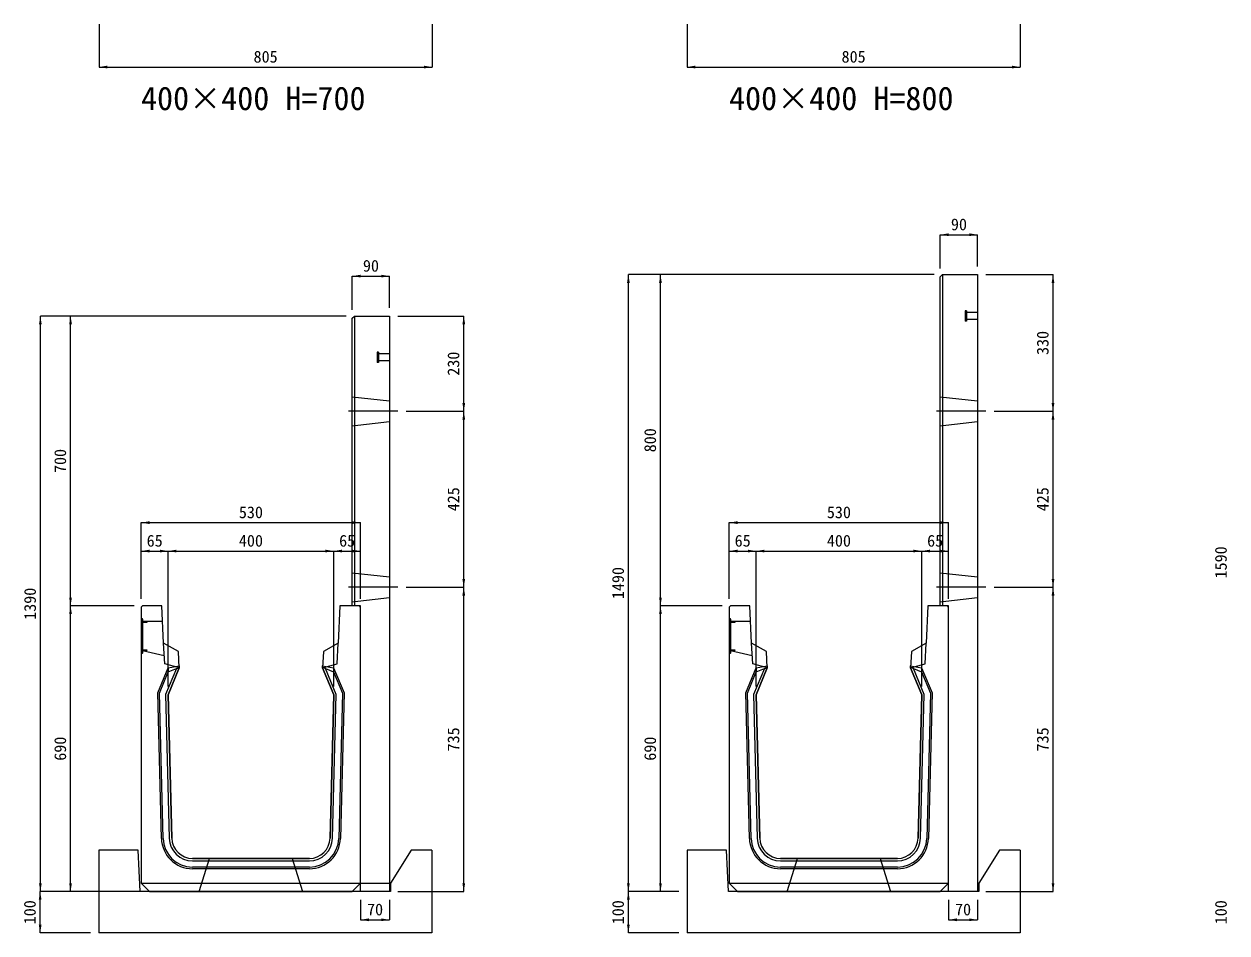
# Model space of a CAD drawing. Units: millimetres at full size. Extents: x -7442 to 51876, y 9625 to 40052.
# Drawn here: x 27327 to 30233, y 34241 to 36436 of the extents above; entities that cross this region are included whole.
import ezdxf
from ezdxf.enums import TextEntityAlignment as Align

# ---------------------------------------------------------------- set-up
doc = ezdxf.new("R2010")
doc.units = ezdxf.units.MM
doc.header["$LTSCALE"] = 16
for name, pattern in [('DASHED', [7.5, 6, -1.5]), ('USER1', [13.5, 7.5, -6]), ('USER2', [285.75, 190.5, -31.75, 31.75, -31.75])]:
    doc.linetypes.add(name, pattern=pattern)
doc.layers.add('0_2', color=7, linetype='Continuous')
for name, color, linetype, lineweight in [('HOLE', 7, 'DASHED', 9), ('KIJUN', 5, 'Continuous', 9), ('WWAY', 5, 'Continuous', 9), ('寸法線', 7, 'Continuous', 9), ('本体', 2, 'Continuous', 13), ('補助線', 8, 'Continuous', 9), ('ｲﾝｻｰﾄ', 3, 'USER1', 9)]:
    doc.layers.add(name, color=color, linetype=linetype, lineweight=lineweight)
doc.styles.add('ＭＳ ゴシック', font='')
doc.styles.get('ＭＳ ゴシック').set_extended_font_data('MS Gothic')

# ---------------------------------------------------------------- blocks, each defined once
blk = doc.blocks.new('filled_arrow')
at = {"color": 0, "linetype": 'Continuous', "lineweight": -2}
blk.add_solid([(7.5, 1.25), (0, 0), (7.5, -1.25)], dxfattribs=at)

msp = doc.modelspace()

# ---------------------------------------------------------------- linework, layer by layer
at = {"layer": 'HOLE'}
for points in [[(27774.65, 34420.86), (27974.65, 34420.86), (27999.65, 34340.86), (27749.65, 34340.86)], [(29195.36, 34420.86), (29395.36, 34420.86), (29420.36, 34340.86), (29170.36, 34340.86)]]:
    msp.add_lwpolyline(points, close=True, dxfattribs=at)
at = {"layer": 'KIJUN'}
for p, q in [((27674.77, 34881.33), (27674.89, 34871.2)), ((27694.65, 34879.66), (27701.65, 34880.86)), ((28054.64, 34879.66), (28047.65, 34880.86)), ((28074.52, 34881.33), (28074.4, 34871.2)), ((29095.48, 34881.33), (29095.61, 34871.2)), ((29115.36, 34879.66), (29122.36, 34880.86)), ((29475.36, 34879.66), (29468.36, 34880.86)), ((29495.24, 34881.33), (29495.11, 34871.2)), ((28099.77, 34820.54), (28090.87, 34468.97)), ((29520.49, 34820.54), (29511.59, 34468.97)), ((27733.4, 34420.86), (28015.89, 34420.86)), ((27733.4, 34414.86), (28015.89, 34414.86)), ((29154.11, 34420.86), (29436.61, 34420.86)), ((29154.11, 34414.86), (29436.61, 34414.86)), ((28015.89, 34399.86), (27733.4, 34399.86)), ((28015.89, 34395.86), (27733.4, 34395.86)), ((29436.61, 34399.86), (29154.11, 34399.86)), ((29436.61, 34395.86), (29154.11, 34395.86))]:
    msp.add_line(p, q, dxfattribs=at)
at = {"layer": 'KIJUN', "color": 7, "lineweight": 13}
for p, q in [((28015.89, 34420.86), (27733.4, 34420.86)), ((29436.61, 34420.86), (29154.11, 34420.86))]:
    msp.add_line(p, q, dxfattribs=at)
at = {"layer": 'KIJUN', "color": 7}
for p, q in [((27609.65, 34360.86), (28139.65, 34360.86)), ((29030.36, 34360.86), (29560.36, 34360.86))]:
    msp.add_line(p, q, dxfattribs=at)
at = {"layer": 'KIJUN', "color": 7, "lineweight": 13}
for points in [[(27683.41, 34469.6), (27674.65, 34815.86), (27701.65, 34880.86), (27699.65, 34920.86), (27663.65, 34940.86), (27659.65, 35030.86), (27612.65, 35030.86), (27609.65, 35027.86), (27609.65, 34360.86), (27629.65, 34340.86), (28119.65, 34340.86)], [(28119.65, 34340.86), (28139.65, 34360.86), (28139.65, 35027.86), (28136.65, 35030.86), (28089.65, 35030.86), (28085.65, 34940.86), (28049.65, 34920.86), (28047.65, 34880.86), (28074.65, 34815.86), (28065.88, 34469.6)], [(29104.13, 34469.6), (29095.36, 34815.86), (29122.36, 34880.86), (29120.36, 34920.86), (29084.36, 34940.86), (29080.36, 35030.86), (29033.36, 35030.86), (29030.36, 35027.86), (29030.36, 34360.86), (29050.36, 34340.86), (29540.36, 34340.86)], [(29540.36, 34340.86), (29560.36, 34360.86), (29560.36, 35027.86), (29557.36, 35030.86), (29510.36, 35030.86), (29506.36, 34940.86), (29470.36, 34920.86), (29468.36, 34880.86), (29495.36, 34815.86), (29486.59, 34469.6)]]:
    msp.add_lwpolyline(points, dxfattribs=at)
at = {"layer": 'KIJUN', "color": 7, "linetype": 'DASHED', "lineweight": 13}
for points in [[(27701.65, 34880.86), (27666.31, 34890.86), (27663.65, 34940.86)], [(28047.65, 34880.86), (28082.98, 34890.86), (28085.65, 34940.86)], [(29122.36, 34880.86), (29087.03, 34890.86), (29084.36, 34940.86)], [(29468.36, 34880.86), (29503.69, 34890.86), (29506.36, 34940.86)]]:
    msp.add_lwpolyline(points, dxfattribs=at)
at = {"layer": 'KIJUN'}
for points in [[(27658.42, 34468.97), (27649.52, 34820.54), (27674.77, 34881.33), (27701.39, 34885.89), (27701.65, 34880.86), (27674.65, 34815.86), (27683.41, 34469.6)], [(27674.89, 34871.2), (27694.65, 34879.66), (27668.61, 34816.99), (27677.41, 34469.45)], [(28065.88, 34469.6), (28074.65, 34815.86), (28047.65, 34880.86), (28047.9, 34885.89), (28074.52, 34881.33), (28099.77, 34820.54)], [(28071.88, 34469.45), (28080.68, 34816.99), (28054.64, 34879.66), (28074.4, 34871.2), (28095.75, 34819.8), (28086.87, 34469.07)], [(29079.13, 34468.97), (29070.23, 34820.54), (29095.48, 34881.33), (29122.11, 34885.89), (29122.36, 34880.86), (29095.36, 34815.86), (29104.13, 34469.6)], [(29095.61, 34871.2), (29115.36, 34879.66), (29089.33, 34816.99), (29098.13, 34469.45)], [(29486.59, 34469.6), (29495.36, 34815.86), (29468.36, 34880.86), (29468.61, 34885.89), (29495.24, 34881.33), (29520.49, 34820.54)], [(29492.59, 34469.45), (29501.39, 34816.99), (29475.36, 34879.66), (29495.11, 34871.2), (29516.47, 34819.8), (29507.59, 34469.07)], [(27662.42, 34469.07), (27653.54, 34819.8), (27674.89, 34871.2)], [(29083.13, 34469.07), (29074.25, 34819.8), (29095.61, 34871.2)]]:
    msp.add_lwpolyline(points, dxfattribs=at)
for centre, radius, start, end in [((27733.4, 34470.86), 75, 181.45022, 270), ((27733.4, 34470.86), 71, 181.45022, 270), ((27733.4, 34470.86), 56, 181.45022, 270), ((27733.4, 34470.86), 50, 181.45022, 270), ((28015.89, 34470.86), 50, 270, 358.54978), ((28015.89, 34470.86), 56, 270, 358.54978), ((28015.89, 34470.86), 71, 270, 358.54978), ((28015.89, 34470.86), 75, 270, 358.54978), ((29154.11, 34470.86), 75, 181.45022, 270), ((29154.11, 34470.86), 71, 181.45022, 270), ((29154.11, 34470.86), 56, 181.45022, 270), ((29154.11, 34470.86), 50, 181.45022, 270), ((29436.61, 34470.86), 50, 270, 358.54978), ((29436.61, 34470.86), 56, 270, 358.54978), ((29436.61, 34470.86), 71, 270, 358.54978), ((29436.61, 34470.86), 75, 270, 358.54978)]:
    msp.add_arc(centre, radius, start, end, dxfattribs=at)
at = {"layer": 'KIJUN', "color": 7, "lineweight": 13}
for centre, start, end in [((27733.4, 34470.86), 181.45022, 270), ((28015.89, 34470.86), 270, 358.54978), ((29154.11, 34470.86), 181.45022, 270), ((29436.61, 34470.86), 270, 358.54978)]:
    msp.add_arc(centre, 50, start, end, dxfattribs=at)
at = {"layer": 'WWAY', "color": 7, "linetype": 'DASHED', "lineweight": 13}
for points in [[(27609.65, 35000.86), (27612.85, 34998.86), (27612.85, 34916.86), (27609.65, 34914.86)], [(27661.33, 34992.86), (27612.85, 34992.86), (27612.85, 34998.86), (27609.65, 35000.86)], [(29030.36, 35000.86), (29033.56, 34998.86), (29033.56, 34916.86), (29030.36, 34914.86)], [(29082.05, 34992.86), (29033.56, 34992.86), (29033.56, 34998.86), (29030.36, 35000.86)], [(27609.65, 34914.86), (27612.85, 34916.86), (27612.85, 34922.86), (27665.25, 34910.86)], [(29030.36, 34914.86), (29033.56, 34916.86), (29033.56, 34922.86), (29085.96, 34910.86)]]:
    msp.add_lwpolyline(points, dxfattribs=at)
at = {"layer": 'WWAY'}
for points in [[(27610.85, 34997.86), (27612.85, 34997.86), (27612.85, 34917.86), (27610.85, 34917.86)], [(29031.56, 34997.86), (29033.56, 34997.86), (29033.56, 34917.86), (29031.56, 34917.86)], [(27612.85, 34992.86), (27622.85, 34992.86), (27622.85, 34990.86), (27612.85, 34990.86)], [(29033.56, 34992.86), (29043.56, 34992.86), (29043.56, 34990.86), (29033.56, 34990.86)], [(27612.85, 34924.86), (27622.85, 34924.86), (27622.85, 34922.86), (27612.85, 34922.86)], [(29033.56, 34924.86), (29043.56, 34924.86), (29043.56, 34922.86), (29033.56, 34922.86)]]:
    msp.add_lwpolyline(points, close=True, dxfattribs=at)
at = {"layer": '寸法線'}
for p, q in [((27507.65, 36436.12), (27507.65, 36332.25)), ((28312.65, 36436.12), (28312.65, 36332.25)), ((28928.36, 36436.12), (28928.36, 36332.25)), ((29733.36, 36436.12), (29733.36, 36332.25)), ((27507.65, 36332.25), (28312.65, 36332.25)), ((28928.36, 36332.25), (29733.36, 36332.25)), ((29540.36, 35927.3), (29630.36, 35927.3)), ((29540.36, 35845.86), (29540.36, 35927.3)), ((29630.36, 35850.86), (29630.36, 35927.3)), ((28119.65, 35827.3), (28209.65, 35827.3)), ((28119.65, 35745.86), (28119.65, 35827.3)), ((28209.65, 35750.86), (28209.65, 35827.3)), ((28786.63, 34340.86), (28786.63, 35830.86)), ((29525.36, 35830.86), (28786.63, 35830.86)), ((28864.17, 35030.86), (28864.17, 35830.86)), ((29525.36, 35830.86), (28864.17, 35830.86)), ((29650.36, 35830.86), (29812.66, 35830.86)), ((29812.66, 35500.86), (29812.66, 35830.86)), ((27365.91, 34340.86), (27365.91, 35730.86)), ((28104.65, 35730.86), (27365.91, 35730.86)), ((27438.83, 35030.86), (27438.83, 35730.86)), ((28104.65, 35730.86), (27438.83, 35730.86)), ((28229.65, 35730.86), (28388.93, 35730.86)), ((28388.93, 35500.86), (28388.93, 35730.86)), ((28249.65, 35500.86), (28388.93, 35500.86)), ((28249.65, 35500.86), (28388.93, 35500.86)), ((28388.93, 35075.86), (28388.93, 35500.86)), ((29670.36, 35500.86), (29812.66, 35500.86)), ((29670.36, 35500.86), (29812.66, 35500.86)), ((29812.66, 35075.86), (29812.66, 35500.86)), ((27609.65, 35231.87), (28139.65, 35231.87)), ((27609.65, 35047.86), (27609.65, 35231.87)), ((28139.65, 35047.86), (28139.65, 35231.87)), ((29030.36, 35231.87), (29560.36, 35231.87)), ((29030.36, 35047.86), (29030.36, 35231.87)), ((29560.36, 35047.86), (29560.36, 35231.87)), ((27609.65, 35163.2), (27674.65, 35163.2)), ((27609.65, 35047.86), (27609.65, 35163.2)), ((27674.65, 35163.2), (28074.65, 35163.2)), ((27674.65, 34835.86), (27674.65, 35163.2)), ((27674.65, 34835.86), (27674.65, 35163.2)), ((28074.65, 34835.86), (28074.65, 35163.2)), ((28074.65, 35163.2), (28139.65, 35163.2)), ((28074.65, 34835.86), (28074.65, 35163.2)), ((28139.65, 35047.86), (28139.65, 35163.2)), ((29030.36, 35163.2), (29095.36, 35163.2)), ((29030.36, 35047.86), (29030.36, 35163.2)), ((29095.36, 35163.2), (29495.36, 35163.2)), ((29095.36, 34835.86), (29095.36, 35163.2)), ((29095.36, 34835.86), (29095.36, 35163.2)), ((29495.36, 34835.86), (29495.36, 35163.2)), ((29495.36, 35163.2), (29560.36, 35163.2)), ((29495.36, 34835.86), (29495.36, 35163.2)), ((29560.36, 35047.86), (29560.36, 35163.2)), ((28249.65, 35075.86), (28388.93, 35075.86)), ((28249.65, 35075.86), (28388.93, 35075.86)), ((28388.93, 34340.86), (28388.93, 35075.86)), ((29670.36, 35075.86), (29812.66, 35075.86)), ((29670.36, 35075.86), (29812.66, 35075.86)), ((29812.66, 34340.86), (29812.66, 35075.86)), ((27438.83, 34340.86), (27438.83, 35030.86)), ((27592.65, 35030.86), (27438.83, 35030.86)), ((27592.65, 35030.86), (27438.83, 35030.86)), ((28864.17, 34340.86), (28864.17, 35030.86)), ((29013.36, 35030.86), (28864.17, 35030.86)), ((29013.36, 35030.86), (28864.17, 35030.86)), ((27365.41, 34240.86), (27365.41, 34340.86)), ((27487.15, 34340.86), (27365.41, 34340.86)), ((27609.65, 34340.86), (27365.91, 34340.86)), ((27609.65, 34340.86), (27438.83, 34340.86)), ((28229.65, 34340.86), (28388.93, 34340.86)), ((28908.36, 34340.86), (28786.63, 34340.86)), ((28786.63, 34240.86), (28786.63, 34340.86)), ((28908.36, 34340.86), (28786.63, 34340.86)), ((28908.36, 34340.86), (28864.17, 34340.86)), ((29650.36, 34340.86), (29812.66, 34340.86)), ((28139.65, 34320.86), (28139.65, 34272.6)), ((28209.65, 34320.86), (28209.65, 34272.6)), ((29560.36, 34320.86), (29560.36, 34272.6)), ((29630.36, 34320.86), (29630.36, 34272.6)), ((28139.65, 34272.6), (28209.65, 34272.6)), ((29560.36, 34272.6), (29630.36, 34272.6)), ((27487.15, 34240.86), (27365.41, 34240.86)), ((28908.36, 34240.86), (28786.63, 34240.86))]:
    msp.add_line(p, q, dxfattribs=at)
at = {"layer": '寸法線', "linetype": 'USER2'}
for p, q in [((28229.65, 35500.86), (28110.38, 35500.86)), ((29650.36, 35500.86), (29531.09, 35500.86)), ((28229.65, 35075.86), (28110.38, 35075.86)), ((29650.36, 35075.86), (29531.09, 35075.86))]:
    msp.add_line(p, q, dxfattribs=at)
at = {"layer": '本体'}
for p, q in [((29540.36, 35825.86), (29545.36, 35830.86)), ((29540.36, 35030.86), (29540.36, 35825.86)), ((29545.36, 35830.86), (29630.36, 35830.86)), ((29630.36, 35830.86), (29630.36, 34340.86)), ((29560.36, 35030.86), (29540.36, 35030.86)), ((29560.36, 34340.86), (29560.36, 35030.86)), ((27507.15, 34440.86), (27507.15, 34240.86)), ((27602.14, 34440.86), (27507.15, 34440.86)), ((27607.15, 34340.86), (27602.14, 34440.86)), ((28262.15, 34440.86), (28212.15, 34360.86)), ((28312.15, 34440.86), (28262.15, 34440.86)), ((28312.15, 34440.86), (28312.15, 34240.86)), ((28928.36, 34440.86), (28928.36, 34240.86)), ((29023.36, 34440.86), (28928.36, 34440.86)), ((29028.36, 34340.86), (29023.36, 34440.86)), ((29683.36, 34440.86), (29633.36, 34360.86)), ((29733.36, 34440.86), (29683.36, 34440.86)), ((29733.36, 34440.86), (29733.36, 34240.86)), ((28212.15, 34360.86), (28212.15, 34340.86)), ((29633.36, 34360.86), (29633.36, 34340.86)), ((28212.15, 34340.86), (27607.15, 34340.86)), ((29633.36, 34340.86), (29028.36, 34340.86)), ((29630.36, 34340.86), (29560.36, 34340.86)), ((28312.15, 34240.86), (27507.15, 34240.86)), ((29733.36, 34240.86), (28928.36, 34240.86))]:
    msp.add_line(p, q, dxfattribs=at)
at = {"layer": '本体', "color": 4, "lineweight": 5}
for p, q in [((29545.36, 35830.86), (29545.36, 35030.86)), ((28124.65, 35730.86), (28124.65, 35030.86))]:
    msp.add_line(p, q, dxfattribs=at)
at = {"layer": '本体', "linetype": 'USER1', "lineweight": 9}
for p, q in [((28119.65, 35535.86), (28209.65, 35525.86)), ((29540.36, 35535.86), (29630.36, 35525.86)), ((28119.65, 35465.86), (28209.65, 35475.86)), ((29540.36, 35465.86), (29630.36, 35475.86)), ((28119.65, 35110.86), (28209.65, 35100.86)), ((29540.36, 35110.86), (29630.36, 35100.86)), ((28119.65, 35040.86), (28209.65, 35050.86)), ((29540.36, 35040.86), (29630.36, 35050.86))]:
    msp.add_line(p, q, dxfattribs=at)
at = {"layer": '本体'}
msp.add_lwpolyline([(28119.65, 35725.86), (28124.65, 35730.86), (28209.65, 35730.86), (28209.65, 34340.86), (28139.65, 34340.86), (28139.65, 35030.86), (28119.65, 35030.86)], close=True, dxfattribs=at)
at = {"layer": '補助線', "lineweight": 13}
msp.add_line((27609.65, 34360.86), (28209.65, 34360.86), dxfattribs=at)
at = {"layer": 'ｲﾝｻｰﾄ'}
for p, q in [((29600.36, 35743.36), (29600.36, 35718.36)), ((29603.36, 35743.36), (29600.36, 35743.36)), ((29603.36, 35743.36), (29603.36, 35718.36)), ((29630.36, 35739.36), (29603.36, 35739.36)), ((29630.36, 35722.36), (29603.36, 35722.36)), ((29630.36, 35739.36), (29630.36, 35722.36)), ((29603.36, 35718.36), (29600.36, 35718.36)), ((28179.64, 35643.36), (28179.64, 35618.36)), ((28182.65, 35643.36), (28179.64, 35643.36)), ((28182.65, 35643.36), (28182.65, 35618.36)), ((28209.65, 35639.36), (28182.65, 35639.36)), ((28209.65, 35639.36), (28209.65, 35622.36)), ((28182.65, 35618.36), (28179.64, 35618.36)), ((28209.65, 35622.36), (28182.65, 35622.36))]:
    msp.add_line(p, q, dxfattribs=at)

# ---------------------------------------------------------------- block references
at = {"layer": '寸法線', "xscale": 2.67, "yscale": 2.67}
for p in [(27507.65, 36332.25), (28928.36, 36332.25), (29540.36, 35927.3), (28119.65, 35827.3), (27609.65, 35231.87), (29030.36, 35231.87), (27609.65, 35163.2), (27674.65, 35163.2), (28074.65, 35163.2), (29030.36, 35163.2), (29095.36, 35163.2), (29495.36, 35163.2), (28139.65, 34272.6), (29560.36, 34272.6)]:
    msp.add_blockref('filled_arrow', p, dxfattribs=at)
for p, rotation in [((28312.65, 36332.25), 180), ((29733.36, 36332.25), 180), ((29630.36, 35927.3), 180), ((28209.65, 35827.3), 180), ((28786.63, 35830.86), 270), ((28864.17, 35830.86), 270), ((29812.66, 35830.86), 270), ((27365.91, 35730.86), 270), ((27438.83, 35730.86), 270), ((28388.93, 35730.86), 270), ((28388.93, 35500.86), 90), ((29812.66, 35500.86), 90), ((28388.93, 35500.86), 270), ((29812.66, 35500.86), 270), ((28139.65, 35231.87), 180), ((29560.36, 35231.87), 180), ((27674.65, 35163.2), 180), ((28074.65, 35163.2), 180), ((28139.65, 35163.2), 180), ((29095.36, 35163.2), 180), ((29495.36, 35163.2), 180), ((29560.36, 35163.2), 180), ((28388.93, 35075.86), 90), ((29812.66, 35075.86), 90), ((28388.93, 35075.86), 270), ((29812.66, 35075.86), 270), ((27438.83, 35030.86), 90), ((27438.83, 35030.86), 270), ((28864.17, 35030.86), 90), ((28864.17, 35030.86), 270), ((27365.91, 34340.86), 90), ((27438.83, 34340.86), 90), ((28388.93, 34340.86), 90), ((28786.63, 34340.86), 90), ((28864.17, 34340.86), 90), ((29812.66, 34340.86), 90), ((27365.41, 34340.86), 270), ((28786.63, 34340.86), 270), ((28209.65, 34272.6), 180), ((29630.36, 34272.6), 180), ((27365.41, 34240.86), 90), ((28786.63, 34240.86), 90)]:
    msp.add_blockref('filled_arrow', p, dxfattribs=dict(at, rotation=rotation))

# ---------------------------------------------------------------- texts
at = {"layer": '0_2', "style": 'ＭＳ ゴシック'}
for s, p in [('400×400 H=700', (27609.1, 36211.11)), ('400×400 H=800', (29029.81, 36211.11))]:
    msp.add_text(s, height=56.96, dxfattribs=at).set_placement(p, align=Align.BOTTOM_LEFT)
at = {"layer": '寸法線', "style": 'ＭＳ ゴシック'}
for s, p in [('805', (27910.15, 36357.25)), ('805', (29330.86, 36357.25)), ('90', (29585.36, 35952.3)), ('90', (28164.65, 35852.3)), ('530', (27874.65, 35256.87)), ('530', (29295.36, 35256.87)), ('65', (27642.15, 35188.2)), ('400', (27874.65, 35188.2)), ('65', (28107.15, 35188.2)), ('65', (29062.86, 35188.2)), ('400', (29295.36, 35188.2)), ('65', (29527.86, 35188.2)), ('70', (28174.65, 34297.6)), ('70', (29595.36, 34297.6))]:
    msp.add_text(s, height=28.48, dxfattribs=at).set_placement(p, align=Align.MIDDLE_CENTER)
for s, p in [('330', (29787.66, 35665.86)), ('230', (28363.93, 35615.86)), ('800', (28839.17, 35430.86)), ('700', (27413.83, 35380.86)), ('425', (28363.93, 35288.36)), ('425', (29787.66, 35288.36)), ('1590', (30218.2, 35135.86)), ('1490', (28761.63, 35085.86)), ('1390', (27340.91, 35035.86)), ('735', (28363.93, 34708.36)), ('735', (29787.66, 34708.36)), ('690', (27413.83, 34685.86)), ('690', (28839.17, 34685.86)), ('100', (27340.41, 34290.86)), ('100', (28761.63, 34290.86)), ('100', (30218.2, 34290.86))]:
    msp.add_text(s, height=28.48, rotation=90, dxfattribs=at).set_placement(p, align=Align.MIDDLE_CENTER)

doc.saveas('drawing.dxf')
